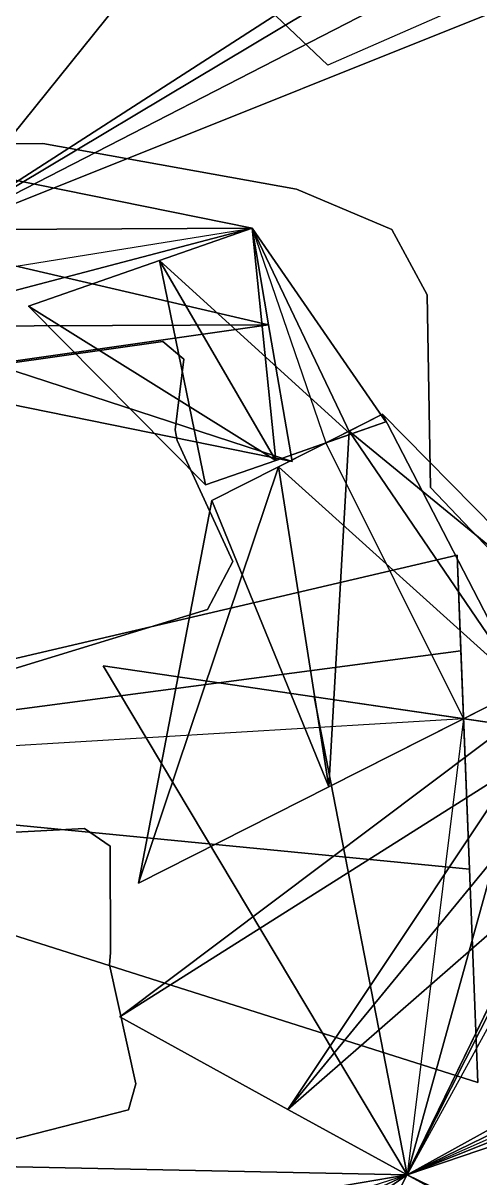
# Model space of a CAD drawing. Extents: x 271818 to 271947, y 5067178 to 5068401.
# Drawn here: x 271842.31 to 271847.32, y 5067265.66 to 5067278.35 of the extents above; entities that cross this region are included whole.
import ezdxf

# ---------------------------------------------------------------- set-up
doc = ezdxf.new("R2010")
doc.units = 0
doc.layers.add('CENTERLINE', color=4, linetype='CONTINUOUS')
doc.layers.add('WALLS', color=7, linetype='CONTINUOUS')

msp = doc.modelspace()

# ---------------------------------------------------------------- linework, layer by layer
at = {"layer": 'CENTERLINE'}
for p, q in [((271848.787, 5067279.26, 865.946), (271845.651, 5067277.887, 865.086)), ((271845.651, 5067277.887, 865.086), (271845.08, 5067278.43, 865.223)), ((271840.64, 5067275.421, 782.009), (271844.82, 5067276.094, 779.679)), ((271844.82, 5067276.094, 779.679), (271845.63, 5067273.735, 779.568)), ((271845.63, 5067273.735, 779.568), (271847.143, 5067270.704, 779.243)), ((271846.523, 5067265.693, 779.979), (271849.298, 5067270.751, 777.936)), ((271847.143, 5067270.704, 779.243), (271836.697, 5067270.071, 782.758)), ((271847.143, 5067270.704, 779.243), (271846.523, 5067265.693, 779.979)), ((271846.523, 5067265.693, 779.979), (271854.212, 5067269.091, 778.722)), ((271846.523, 5067265.693, 779.979), (271839.622, 5067263.477, 782.129)), ((271853.588, 5067262.254, 780.171), (271846.523, 5067265.693, 779.979))]:
    msp.add_line(p, q, dxfattribs=at)
at = {"layer": 'WALLS'}
for points in [[(271843.985, 5067279.353, 864.412), (271842.248, 5067279.476, 861.116), (271841.282, 5067275.991, 855.001)], [(271841.282, 5067275.991, 857.517), (271842.248, 5067279.476, 864.375), (271843.985, 5067279.353, 867.561)], [(271841.282, 5067275.991, 855.001), (271845.207, 5067278.52, 864.523), (271843.985, 5067279.353, 864.412)], [(271843.985, 5067279.353, 867.561), (271845.207, 5067278.52, 866.827), (271841.282, 5067275.991, 857.517)], [(271841.282, 5067275.991, 857.517), (271841.282, 5067275.991, 855.001), (271849.446, 5067279.264, 868.251)], [(271849.446, 5067279.264, 868.251), (271841.282, 5067275.991, 855.001), (271849.446, 5067279.264, 866.34)], [(271846.897, 5067278.882, 865.477), (271841.282, 5067275.991, 855.001), (271849.446, 5067279.264, 866.34)], [(271849.446, 5067279.264, 868.251), (271841.282, 5067275.991, 857.517), (271846.897, 5067278.882, 868.292)], [(271841.282, 5067275.991, 855.001), (271846.897, 5067278.882, 865.477), (271845.463, 5067278.49, 864.591)], [(271845.463, 5067278.49, 866.712), (271846.897, 5067278.882, 868.292), (271841.282, 5067275.991, 857.517)], [(271845.207, 5067278.52, 864.523), (271841.282, 5067275.991, 855.001), (271845.463, 5067278.49, 864.591)], [(271845.463, 5067278.49, 866.712), (271841.282, 5067275.991, 857.517), (271845.207, 5067278.52, 866.827)], [(271844.82, 5067276.094, 778.602), (271840.527, 5067276.074, 781.009), (271840.369, 5067276.998, 781.595)], [(271844.82, 5067276.094, 778.602), (271840.369, 5067276.998, 781.595), (271844.82, 5067276.094, 780.756)], [(271844.82, 5067276.094, 780.756), (271840.369, 5067276.998, 781.595), (271840.369, 5067276.998, 782.423)], [(271844.82, 5067276.094, 780.756), (271840.369, 5067276.998, 782.423), (271844.82, 5067276.094, 782.279)], [(271844.82, 5067276.094, 782.279), (271840.369, 5067276.998, 782.423), (271840.527, 5067276.074, 783.009)], [(271842.524, 5067277.026, 782.4), (271842.524, 5067277.026, 778.384), (271840.98, 5067277.023, 782.669)], [(271840.98, 5067277.023, 782.669), (271842.524, 5067277.026, 778.384), (271840.98, 5067277.023, 779.226)], [(271845.309, 5067276.523, 782.236), (271845.309, 5067276.523, 777.152), (271842.524, 5067277.026, 782.4)], [(271842.524, 5067277.026, 782.4), (271845.309, 5067276.523, 777.152), (271842.524, 5067277.026, 778.384)], [(271846.354, 5067276.079, 781.792), (271846.354, 5067276.079, 777.267), (271845.309, 5067276.523, 782.236)], [(271845.309, 5067276.523, 782.236), (271846.354, 5067276.079, 777.267), (271845.309, 5067276.523, 777.152)], [(271844.82, 5067276.094, 777.079), (271840.71, 5067275.013, 781.009), (271840.527, 5067276.074, 781.009)], [(271844.82, 5067276.094, 777.079), (271840.527, 5067276.074, 781.009), (271844.82, 5067276.094, 778.602)], [(271844.82, 5067276.094, 782.279), (271840.527, 5067276.074, 783.009), (271845.002, 5067275.032, 782.279)], [(271845.002, 5067275.032, 782.279), (271840.527, 5067276.074, 783.009), (271840.71, 5067275.013, 783.009)], [(271845.002, 5067275.032, 777.079), (271840.71, 5067275.013, 781.009), (271844.82, 5067276.094, 777.079)], [(271845.903, 5067273.83, 778.168), (271843.803, 5067275.739, 777.079), (271844.82, 5067276.094, 777.079)], [(271845.082, 5067273.543, 780.968), (271844.82, 5067276.094, 782.279), (271843.803, 5067275.739, 782.279)], [(271843.803, 5067275.739, 777.079), (271844.82, 5067276.094, 778.602), (271844.82, 5067276.094, 777.079)], [(271843.803, 5067275.739, 777.079), (271844.82, 5067276.094, 780.756), (271844.82, 5067276.094, 778.602)], [(271843.803, 5067275.739, 777.079), (271844.82, 5067276.094, 782.279), (271844.82, 5067276.094, 780.756)], [(271843.803, 5067275.739, 777.079), (271843.803, 5067275.739, 782.279), (271844.82, 5067276.094, 782.279)], [(271845.002, 5067275.032, 777.079), (271844.82, 5067276.094, 777.079), (271844.82, 5067276.094, 778.602)], [(271845.002, 5067275.032, 777.079), (271844.82, 5067276.094, 778.602), (271844.82, 5067276.094, 780.756)], [(271845.002, 5067275.032, 777.079), (271844.82, 5067276.094, 780.756), (271844.82, 5067276.094, 782.279)], [(271845.002, 5067275.032, 777.079), (271844.82, 5067276.094, 782.279), (271845.002, 5067275.032, 782.279)], [(271845.903, 5067273.83, 778.168), (271844.82, 5067276.094, 777.079), (271846.29, 5067273.965, 778.988)], [(271846.29, 5067273.965, 778.988), (271844.82, 5067276.094, 777.079), (271844.82, 5067276.094, 778.602)], [(271846.29, 5067273.965, 778.988), (271844.82, 5067276.094, 778.602), (271846.29, 5067273.965, 780.148)], [(271846.29, 5067273.965, 780.148), (271844.82, 5067276.094, 778.602), (271844.82, 5067276.094, 780.756)], [(271846.29, 5067273.965, 780.148), (271844.82, 5067276.094, 780.756), (271845.903, 5067273.83, 780.968)], [(271845.903, 5067273.83, 780.968), (271844.82, 5067276.094, 780.756), (271844.82, 5067276.094, 782.279)], [(271845.903, 5067273.83, 780.968), (271844.82, 5067276.094, 782.279), (271845.082, 5067273.543, 780.968)], [(271846.745, 5067275.364, 781.542), (271846.745, 5067275.364, 777.37), (271846.354, 5067276.079, 781.792)], [(271846.354, 5067276.079, 781.792), (271846.745, 5067275.364, 777.37), (271846.354, 5067276.079, 777.267)], [(271844.308, 5067273.273, 780.148), (271843.803, 5067275.739, 782.279), (271842.365, 5067275.237, 780.756)], [(271845.082, 5067273.543, 778.168), (271842.365, 5067275.237, 778.602), (271843.803, 5067275.739, 777.079)], [(271843.803, 5067275.739, 777.079), (271842.365, 5067275.237, 780.756), (271843.803, 5067275.739, 782.279)], [(271843.803, 5067275.739, 777.079), (271842.365, 5067275.237, 778.602), (271842.365, 5067275.237, 780.756)], [(271845.082, 5067273.543, 778.168), (271843.803, 5067275.739, 777.079), (271845.903, 5067273.83, 778.168)], [(271845.082, 5067273.543, 780.968), (271843.803, 5067275.739, 782.279), (271844.308, 5067273.273, 780.148)], [(271846.78, 5067273.246, 781.354), (271846.78, 5067273.246, 777.476), (271846.745, 5067275.364, 781.542)], [(271846.745, 5067275.364, 781.542), (271846.78, 5067273.246, 777.476), (271846.745, 5067275.364, 777.37)], [(271844.308, 5067273.273, 780.148), (271842.365, 5067275.237, 780.756), (271844.308, 5067273.273, 778.988)], [(271844.308, 5067273.273, 778.988), (271842.365, 5067275.237, 780.756), (271842.365, 5067275.237, 778.602)], [(271844.308, 5067273.273, 778.988), (271842.365, 5067275.237, 778.602), (271845.082, 5067273.543, 778.168)], [(271845.002, 5067275.032, 782.279), (271840.71, 5067275.013, 783.009), (271845.26, 5067273.531, 780.756)], [(271845.002, 5067275.032, 777.079), (271840.809, 5067274.435, 781.595), (271840.71, 5067275.013, 781.009)], [(271845.26, 5067273.531, 780.756), (271840.71, 5067275.013, 783.009), (271840.809, 5067274.435, 782.423)], [(271845.26, 5067273.531, 778.602), (271840.809, 5067274.435, 781.595), (271845.002, 5067275.032, 777.079)], [(271845.002, 5067275.032, 777.079), (271845.002, 5067275.032, 782.279), (271845.26, 5067273.531, 780.756)], [(271845.002, 5067275.032, 777.079), (271845.26, 5067273.531, 780.756), (271845.26, 5067273.531, 778.602)], [(271843.84, 5067274.848, 782.187), (271843.84, 5067274.848, 777.709), (271840.406, 5067274.363, 783.149)], [(271840.406, 5067274.363, 783.149), (271843.84, 5067274.848, 777.709), (271840.406, 5067274.363, 780.236)], [(271844.071, 5067274.654, 782.012), (271844.071, 5067274.654, 777.693), (271843.84, 5067274.848, 782.187)], [(271843.84, 5067274.848, 782.187), (271844.071, 5067274.654, 777.693), (271843.84, 5067274.848, 777.709)], [(271843.977, 5067273.88, 781.847), (271843.977, 5067273.88, 777.835), (271844.071, 5067274.654, 782.012)], [(271844.071, 5067274.654, 782.012), (271843.977, 5067273.88, 777.835), (271844.071, 5067274.654, 777.693)], [(271845.26, 5067273.531, 780.756), (271840.809, 5067274.435, 782.423), (271845.26, 5067273.531, 778.602)], [(271845.26, 5067273.531, 778.602), (271840.809, 5067274.435, 782.423), (271840.809, 5067274.435, 781.595)], [(271845.112, 5067273.473, 778.168), (271846.254, 5067274.051, 778.988), (271845.888, 5067273.865, 778.168)], [(271845.112, 5067273.473, 778.168), (271846.254, 5067274.051, 780.148), (271846.254, 5067274.051, 778.988)], [(271845.112, 5067273.473, 778.168), (271845.888, 5067273.865, 780.968), (271846.254, 5067274.051, 780.148)], [(271848.749, 5067271.517, 777.586), (271845.888, 5067273.865, 778.168), (271846.254, 5067274.051, 778.988)], [(271847.808, 5067271.041, 783.243), (271846.254, 5067274.051, 780.148), (271845.888, 5067273.865, 780.968)], [(271848.749, 5067271.517, 777.586), (271846.254, 5067274.051, 778.988), (271848.749, 5067271.517, 780.899)], [(271848.749, 5067271.517, 780.899), (271846.254, 5067274.051, 778.988), (271846.254, 5067274.051, 780.148)], [(271848.749, 5067271.517, 780.899), (271846.254, 5067274.051, 780.148), (271847.808, 5067271.041, 783.243)], [(271845.082, 5067273.543, 778.168), (271845.903, 5067273.83, 778.168), (271846.29, 5067273.965, 778.988)], [(271845.082, 5067273.543, 778.168), (271846.29, 5067273.965, 778.988), (271846.29, 5067273.965, 780.148)], [(271845.082, 5067273.543, 778.168), (271846.29, 5067273.965, 780.148), (271845.903, 5067273.83, 780.968)], [(271844, 5067273.763, 781.823), (271844, 5067273.763, 777.836), (271843.977, 5067273.88, 781.847)], [(271843.977, 5067273.88, 781.847), (271844, 5067273.763, 777.836), (271843.977, 5067273.88, 777.835)], [(271845.082, 5067273.543, 778.168), (271845.903, 5067273.83, 780.968), (271845.082, 5067273.543, 780.968)], [(271847.808, 5067271.041, 775.243), (271845.112, 5067273.473, 778.168), (271845.888, 5067273.865, 778.168)], [(271845.665, 5067269.956, 783.243), (271845.888, 5067273.865, 780.968), (271845.112, 5067273.473, 780.968)], [(271845.112, 5067273.473, 778.168), (271845.112, 5067273.473, 780.968), (271845.888, 5067273.865, 780.968)], [(271847.808, 5067271.041, 783.243), (271845.888, 5067273.865, 780.968), (271845.665, 5067269.956, 783.243)], [(271847.808, 5067271.041, 775.243), (271845.888, 5067273.865, 778.168), (271848.749, 5067271.517, 777.586)], [(271844.608, 5067272.431, 781.748), (271844.608, 5067272.431, 777.583), (271844, 5067273.763, 781.823)], [(271844, 5067273.763, 781.823), (271844.608, 5067272.431, 777.583), (271844, 5067273.763, 777.836)], [(271845.082, 5067273.543, 778.168), (271845.082, 5067273.543, 780.968), (271844.308, 5067273.273, 780.148)], [(271845.082, 5067273.543, 778.168), (271844.308, 5067273.273, 780.148), (271844.308, 5067273.273, 778.988)], [(271845.665, 5067269.956, 783.243), (271845.112, 5067273.473, 780.968), (271843.574, 5067268.898, 780.899)], [(271843.574, 5067268.898, 780.899), (271845.112, 5067273.473, 780.968), (271844.38, 5067273.102, 780.148)], [(271845.665, 5067269.956, 775.243), (271844.38, 5067273.102, 778.988), (271845.112, 5067273.473, 778.168)], [(271845.112, 5067273.473, 778.168), (271844.38, 5067273.102, 780.148), (271845.112, 5067273.473, 780.968)], [(271845.112, 5067273.473, 778.168), (271844.38, 5067273.102, 778.988), (271844.38, 5067273.102, 780.148)], [(271845.665, 5067269.956, 775.243), (271845.112, 5067273.473, 778.168), (271847.808, 5067271.041, 775.243)], [(271847.589, 5067272.394, 781.729), (271847.589, 5067272.394, 776.618), (271846.78, 5067273.246, 781.354)], [(271846.78, 5067273.246, 781.354), (271847.589, 5067272.394, 776.618), (271846.78, 5067273.246, 777.476)], [(271843.574, 5067268.898, 780.899), (271844.38, 5067273.102, 780.148), (271843.574, 5067268.898, 777.586)], [(271843.574, 5067268.898, 777.586), (271844.38, 5067273.102, 780.148), (271844.38, 5067273.102, 778.988)], [(271843.574, 5067268.898, 777.586), (271844.38, 5067273.102, 778.988), (271845.665, 5067269.956, 775.243)], [(271847.114, 5067271.449, 775.243), (271836.697, 5067270.071, 782.758), (271847.073, 5067272.503, 777.586)], [(271847.073, 5067272.503, 777.586), (271836.697, 5067270.071, 782.758), (271836.697, 5067270.071, 782.758)], [(271847.073, 5067272.503, 777.586), (271836.697, 5067270.071, 782.758), (271847.073, 5067272.503, 780.899)], [(271847.073, 5067272.503, 780.899), (271836.697, 5067270.071, 782.758), (271836.697, 5067270.071, 782.758)], [(271847.073, 5067272.503, 780.899), (271836.697, 5067270.071, 782.758), (271847.114, 5067271.449, 783.243)], [(271844.332, 5067271.906, 782.018), (271844.332, 5067271.906, 777.457), (271844.608, 5067272.431, 781.748)], [(271844.608, 5067272.431, 781.748), (271844.332, 5067271.906, 777.457), (271844.608, 5067272.431, 777.583)], [(271847.208, 5067269.049, 775.243), (271847.114, 5067271.449, 775.243), (271847.073, 5067272.503, 777.586)], [(271847.208, 5067269.049, 775.243), (271847.073, 5067272.503, 777.586), (271847.073, 5067272.503, 780.899)], [(271847.208, 5067269.049, 775.243), (271847.073, 5067272.503, 780.899), (271847.114, 5067271.449, 783.243)], [(271841.21, 5067270.949, 783.254), (271841.21, 5067270.949, 778.495), (271844.332, 5067271.906, 782.018)], [(271844.332, 5067271.906, 782.018), (271841.21, 5067270.949, 778.495), (271844.332, 5067271.906, 777.457)], [(271845.665, 5067269.956, 775.243), (271847.808, 5067271.041, 775.243), (271848.749, 5067271.517, 777.586)], [(271845.665, 5067269.956, 775.243), (271848.749, 5067271.517, 777.586), (271848.749, 5067271.517, 780.899)], [(271845.665, 5067269.956, 775.243), (271848.749, 5067271.517, 780.899), (271847.808, 5067271.041, 783.243)], [(271847.208, 5067269.049, 775.243), (271836.697, 5067270.071, 782.758), (271847.114, 5067271.449, 775.243)], [(271847.114, 5067271.449, 775.243), (271836.697, 5067270.071, 782.758), (271836.697, 5067270.071, 782.758)], [(271847.114, 5067271.449, 783.243), (271836.697, 5067270.071, 782.758), (271836.697, 5067270.071, 782.758)], [(271847.114, 5067271.449, 783.243), (271836.697, 5067270.071, 782.758), (271847.208, 5067269.049, 783.243)], [(271847.208, 5067269.049, 775.243), (271847.114, 5067271.449, 783.243), (271847.208, 5067269.049, 783.243)], [(271846.523, 5067265.693, 779.979), (271845.504, 5067270.945, 783.243), (271843.186, 5067271.286, 780.899)], [(271846.523, 5067265.693, 779.979), (271843.186, 5067271.286, 780.899), (271846.523, 5067265.693, 779.979)], [(271846.523, 5067265.693, 779.979), (271843.186, 5067271.286, 780.899), (271843.186, 5067271.286, 777.586)], [(271846.523, 5067265.693, 779.979), (271843.186, 5067271.286, 777.586), (271846.523, 5067265.693, 779.979)], [(271846.523, 5067265.693, 779.979), (271843.186, 5067271.286, 777.586), (271845.504, 5067270.945, 775.243)], [(271845.504, 5067270.945, 775.243), (271843.186, 5067271.286, 780.899), (271845.504, 5067270.945, 783.243)], [(271845.504, 5067270.945, 775.243), (271843.186, 5067271.286, 777.586), (271843.186, 5067271.286, 780.899)], [(271843.367, 5067267.426, 781.47), (271848.935, 5067270.95, 778.936), (271848.422, 5067271.232, 778.35)], [(271843.367, 5067267.426, 781.47), (271848.422, 5067271.232, 778.35), (271843.367, 5067267.426, 778.487)], [(271843.367, 5067267.426, 778.487), (271848.422, 5067271.232, 778.35), (271848.422, 5067271.232, 777.522)], [(271843.367, 5067267.426, 778.487), (271848.422, 5067271.232, 777.522), (271845.215, 5067266.411, 776.379)], [(271845.215, 5067266.411, 776.379), (271848.422, 5067271.232, 777.522), (271848.935, 5067270.95, 776.936)], [(271845.665, 5067269.956, 775.243), (271847.808, 5067271.041, 783.243), (271845.665, 5067269.956, 783.243)], [(271845.87, 5067264.353, 776.379), (271849.149, 5067271.088, 778.487), (271847.611, 5067267.928, 776.379)], [(271845.87, 5067264.353, 776.379), (271849.149, 5067271.088, 781.47), (271849.149, 5067271.088, 778.487)], [(271845.87, 5067264.353, 776.379), (271847.611, 5067267.928, 783.579), (271849.149, 5067271.088, 781.47)], [(271845.215, 5067266.411, 783.579), (271848.935, 5067270.95, 778.936), (271843.367, 5067267.426, 781.47)], [(271845.215, 5067266.411, 776.379), (271848.935, 5067270.95, 776.936), (271848.701, 5067264.498, 776.379)], [(271845.215, 5067266.411, 783.579), (271849.843, 5067270.452, 778.936), (271848.935, 5067270.95, 778.936)], [(271846.523, 5067265.693, 779.979), (271845.504, 5067270.945, 775.243), (271846.523, 5067265.693, 779.979)], [(271846.523, 5067265.693, 779.979), (271845.504, 5067270.945, 775.243), (271847.881, 5067270.596, 775.243)], [(271846.523, 5067265.693, 779.979), (271847.881, 5067270.596, 783.243), (271845.504, 5067270.945, 783.243)], [(271846.523, 5067265.693, 779.979), (271845.504, 5067270.945, 783.243), (271846.523, 5067265.693, 779.979)], [(271845.504, 5067270.945, 775.243), (271848.924, 5067270.443, 777.586), (271847.881, 5067270.596, 775.243)], [(271845.504, 5067270.945, 775.243), (271848.924, 5067270.443, 780.899), (271848.924, 5067270.443, 777.586)], [(271845.504, 5067270.945, 775.243), (271847.881, 5067270.596, 783.243), (271848.924, 5067270.443, 780.899)], [(271845.504, 5067270.945, 775.243), (271845.504, 5067270.945, 783.243), (271847.881, 5067270.596, 783.243)], [(271846.523, 5067265.693, 779.979), (271847.881, 5067270.596, 775.243), (271846.523, 5067265.693, 779.979)], [(271846.523, 5067265.693, 779.979), (271847.881, 5067270.596, 775.243), (271848.924, 5067270.443, 777.586)], [(271846.523, 5067265.693, 779.979), (271848.924, 5067270.443, 780.899), (271847.881, 5067270.596, 783.243)], [(271846.523, 5067265.693, 779.979), (271847.881, 5067270.596, 783.243), (271846.523, 5067265.693, 779.979)], [(271848.701, 5067264.498, 783.579), (271849.843, 5067270.452, 778.936), (271845.215, 5067266.411, 783.579)], [(271846.523, 5067265.693, 779.979), (271848.924, 5067270.443, 777.586), (271846.523, 5067265.693, 779.979)], [(271846.523, 5067265.693, 779.979), (271848.924, 5067270.443, 777.586), (271848.924, 5067270.443, 780.899)], [(271846.523, 5067265.693, 779.979), (271848.924, 5067270.443, 780.899), (271846.523, 5067265.693, 779.979)], [(271847.208, 5067269.049, 783.243), (271836.697, 5067270.071, 782.758), (271836.697, 5067270.071, 782.758)], [(271847.208, 5067269.049, 783.243), (271836.697, 5067270.071, 782.758), (271847.3, 5067266.707, 780.899)], [(271847.3, 5067266.707, 780.899), (271836.697, 5067270.071, 782.758), (271836.697, 5067270.071, 782.758)], [(271847.3, 5067266.707, 780.899), (271836.697, 5067270.071, 782.758), (271847.3, 5067266.707, 777.586)], [(271847.3, 5067266.707, 777.586), (271836.697, 5067270.071, 782.758), (271836.697, 5067270.071, 782.758)], [(271847.3, 5067266.707, 777.586), (271836.697, 5067270.071, 782.758), (271847.208, 5067269.049, 775.243)], [(271847.208, 5067269.049, 775.243), (271836.697, 5067270.071, 782.758), (271836.697, 5067270.071, 782.758)], [(271845.665, 5067269.956, 775.243), (271845.665, 5067269.956, 783.243), (271843.574, 5067268.898, 780.899)], [(271845.665, 5067269.956, 775.243), (271843.574, 5067268.898, 780.899), (271843.574, 5067268.898, 777.586)], [(271846.523, 5067265.693, 779.979), (271854.086, 5067269.376, 779.472), (271853.909, 5067269.777, 779.033)], [(271846.523, 5067265.693, 779.979), (271853.909, 5067269.777, 779.033), (271846.523, 5067265.693, 779.979)], [(271846.523, 5067265.693, 779.979), (271853.909, 5067269.777, 779.033), (271853.909, 5067269.777, 778.412)], [(271846.523, 5067265.693, 779.979), (271853.909, 5067269.777, 778.412), (271846.523, 5067265.693, 779.979)], [(271846.523, 5067265.693, 779.979), (271853.909, 5067269.777, 778.412), (271854.086, 5067269.376, 777.972)], [(271842.981, 5067269.499, 782.768), (271842.981, 5067269.499, 777.666), (271839.888, 5067269.332, 783.906)], [(271839.888, 5067269.332, 783.906), (271842.981, 5067269.499, 777.666), (271839.888, 5067269.332, 778.734)], [(271843.261, 5067269.302, 782.703), (271843.261, 5067269.302, 777.561), (271842.981, 5067269.499, 782.768)], [(271842.981, 5067269.499, 782.768), (271843.261, 5067269.302, 777.561), (271842.981, 5067269.499, 777.666)], [(271846.523, 5067265.693, 779.979), (271854.086, 5067269.376, 777.972), (271846.523, 5067265.693, 779.979)], [(271846.523, 5067265.693, 779.979), (271854.086, 5067269.376, 777.972), (271854.338, 5067268.807, 777.972)], [(271846.523, 5067265.693, 779.979), (271854.338, 5067268.807, 779.472), (271854.086, 5067269.376, 779.472)], [(271846.523, 5067265.693, 779.979), (271854.086, 5067269.376, 779.472), (271846.523, 5067265.693, 779.979)], [(271843.265, 5067268.136, 782.815), (271843.265, 5067268.136, 777.595), (271843.261, 5067269.302, 782.703)], [(271843.261, 5067269.302, 782.703), (271843.265, 5067268.136, 777.595), (271843.261, 5067269.302, 777.561)], [(271847.208, 5067269.049, 775.243), (271847.208, 5067269.049, 783.243), (271847.3, 5067266.707, 780.899)], [(271847.208, 5067269.049, 775.243), (271847.3, 5067266.707, 780.899), (271847.3, 5067266.707, 777.586)], [(271846.523, 5067265.693, 779.979), (271854.338, 5067268.807, 777.972), (271846.523, 5067265.693, 779.979)], [(271846.523, 5067265.693, 779.979), (271854.338, 5067268.807, 777.972), (271854.515, 5067268.405, 778.412)], [(271846.523, 5067265.693, 779.979), (271854.515, 5067268.405, 779.033), (271854.338, 5067268.807, 779.472)], [(271846.523, 5067265.693, 779.979), (271854.338, 5067268.807, 779.472), (271846.523, 5067265.693, 779.979)], [(271846.523, 5067265.693, 779.979), (271854.515, 5067268.405, 778.412), (271846.523, 5067265.693, 779.979)], [(271846.523, 5067265.693, 779.979), (271854.515, 5067268.405, 778.412), (271854.515, 5067268.405, 779.033)], [(271846.523, 5067265.693, 779.979), (271854.515, 5067268.405, 779.033), (271846.523, 5067265.693, 779.979)], [(271843.256, 5067268, 782.836), (271843.256, 5067268, 777.606), (271843.265, 5067268.136, 782.815)], [(271843.265, 5067268.136, 782.815), (271843.256, 5067268, 777.606), (271843.265, 5067268.136, 777.595)], [(271843.543, 5067266.693, 783.032), (271843.543, 5067266.693, 777.606), (271843.256, 5067268, 782.836)], [(271843.256, 5067268, 782.836), (271843.543, 5067266.693, 777.606), (271843.256, 5067268, 777.606)], [(271854.131, 5067263.371, 779.171), (271845.87, 5067264.353, 776.379), (271847.611, 5067267.928, 776.379)], [(271853.406, 5067261.882, 781.171), (271847.611, 5067267.928, 783.579), (271845.87, 5067264.353, 783.579)], [(271845.87, 5067264.353, 776.379), (271845.87, 5067264.353, 783.579), (271847.611, 5067267.928, 783.579)], [(271845.215, 5067266.411, 776.379), (271845.215, 5067266.411, 783.579), (271843.367, 5067267.426, 781.47)], [(271845.215, 5067266.411, 776.379), (271843.367, 5067267.426, 781.47), (271843.367, 5067267.426, 778.487)], [(271843.465, 5067266.407, 783.105), (271843.465, 5067266.407, 777.669), (271843.543, 5067266.693, 783.032)], [(271843.543, 5067266.693, 783.032), (271843.465, 5067266.407, 777.669), (271843.543, 5067266.693, 777.606)], [(271841.718, 5067265.96, 783.565), (271841.718, 5067265.96, 778.392), (271843.465, 5067266.407, 783.105)], [(271843.465, 5067266.407, 783.105), (271841.718, 5067265.96, 778.392), (271843.465, 5067266.407, 777.669)], [(271845.215, 5067266.411, 776.379), (271848.701, 5067264.498, 776.379), (271851.783, 5067262.807, 778.487)], [(271845.215, 5067266.411, 776.379), (271851.783, 5067262.807, 778.487), (271851.783, 5067262.807, 781.47)], [(271845.215, 5067266.411, 776.379), (271851.783, 5067262.807, 781.47), (271848.701, 5067264.498, 783.579)], [(271845.215, 5067266.411, 776.379), (271848.701, 5067264.498, 783.579), (271845.215, 5067266.411, 783.579)], [(271839.296, 5067264.46, 784.629), (271846.523, 5067265.693, 779.979), (271838.835, 5067265.85, 783.164)], [(271838.835, 5067265.85, 783.164), (271846.523, 5067265.693, 779.979), (271846.523, 5067265.693, 779.979)], [(271838.835, 5067265.85, 783.164), (271846.523, 5067265.693, 779.979), (271838.835, 5067265.85, 781.093)], [(271838.835, 5067265.85, 781.093), (271846.523, 5067265.693, 779.979), (271846.523, 5067265.693, 779.979)], [(271838.835, 5067265.85, 781.093), (271846.523, 5067265.693, 779.979), (271839.296, 5067264.46, 779.629)], [(271839.296, 5067264.46, 779.629), (271846.523, 5067265.693, 779.979), (271839.908, 5067262.612, 779.629)], [(271839.908, 5067262.612, 784.629), (271846.523, 5067265.693, 779.979), (271839.296, 5067264.46, 784.629)], [(271839.296, 5067264.46, 784.629), (271846.523, 5067265.693, 779.979), (271846.523, 5067265.693, 779.979)], [(271839.296, 5067264.46, 779.629), (271846.523, 5067265.693, 779.979), (271846.523, 5067265.693, 779.979)], [(271839.908, 5067262.612, 779.629), (271846.523, 5067265.693, 779.979), (271846.523, 5067265.693, 779.979)], [(271839.908, 5067262.612, 779.629), (271846.523, 5067265.693, 779.979), (271840.314, 5067261.389, 781.093)], [(271840.314, 5067261.389, 783.164), (271846.523, 5067265.693, 779.979), (271839.908, 5067262.612, 784.629)], [(271839.908, 5067262.612, 784.629), (271846.523, 5067265.693, 779.979), (271846.523, 5067265.693, 779.979)], [(271840.314, 5067261.389, 781.093), (271846.523, 5067265.693, 779.979), (271846.523, 5067265.693, 779.979)], [(271840.314, 5067261.389, 781.093), (271846.523, 5067265.693, 779.979), (271840.314, 5067261.389, 783.164)], [(271840.314, 5067261.389, 783.164), (271846.523, 5067265.693, 779.979), (271846.523, 5067265.693, 779.979)], [(271846.523, 5067265.693, 779.979), (271846.523, 5067265.693, 779.979), (271846.523, 5067265.693, 779.979)], [(271846.523, 5067265.693, 779.979), (271846.523, 5067265.693, 779.979), (271846.523, 5067265.693, 779.979)], [(271846.523, 5067265.693, 779.979), (271846.523, 5067265.693, 779.979), (271846.523, 5067265.693, 779.979)], [(271846.523, 5067265.693, 779.979), (271846.523, 5067265.693, 779.979), (271846.523, 5067265.693, 779.979)], [(271846.523, 5067265.693, 779.979), (271846.523, 5067265.693, 779.979), (271846.523, 5067265.693, 779.979)], [(271846.523, 5067265.693, 779.979), (271846.523, 5067265.693, 779.979), (271846.523, 5067265.693, 779.979)], [(271846.523, 5067265.693, 779.979), (271846.523, 5067265.693, 779.979), (271846.523, 5067265.693, 779.979)], [(271846.523, 5067265.693, 779.979), (271846.523, 5067265.693, 779.979), (271846.523, 5067265.693, 779.979)], [(271846.523, 5067265.693, 779.979), (271846.523, 5067265.693, 779.979), (271846.523, 5067265.693, 779.979)], [(271846.523, 5067265.693, 779.979), (271846.523, 5067265.693, 779.979), (271846.523, 5067265.693, 779.979)], [(271846.523, 5067265.693, 779.979), (271846.523, 5067265.693, 779.979), (271846.523, 5067265.693, 779.979)], [(271846.523, 5067265.693, 779.979), (271846.523, 5067265.693, 779.979), (271846.523, 5067265.693, 779.979)], [(271846.523, 5067265.693, 779.979), (271846.523, 5067265.693, 779.979), (271846.523, 5067265.693, 779.979)], [(271846.523, 5067265.693, 779.979), (271846.523, 5067265.693, 779.979), (271846.523, 5067265.693, 779.979)], [(271846.523, 5067265.693, 779.979), (271846.523, 5067265.693, 779.979), (271846.523, 5067265.693, 779.979)], [(271846.523, 5067265.693, 779.979), (271846.523, 5067265.693, 779.979), (271846.523, 5067265.693, 779.979)], [(271846.523, 5067265.693, 779.979), (271846.523, 5067265.693, 779.979), (271846.523, 5067265.693, 779.979)], [(271846.523, 5067265.693, 779.979), (271846.523, 5067265.693, 779.979), (271846.523, 5067265.693, 779.979)]]:
    msp.add_3dface(points, dxfattribs=at)

doc.saveas('drawing.dxf')
